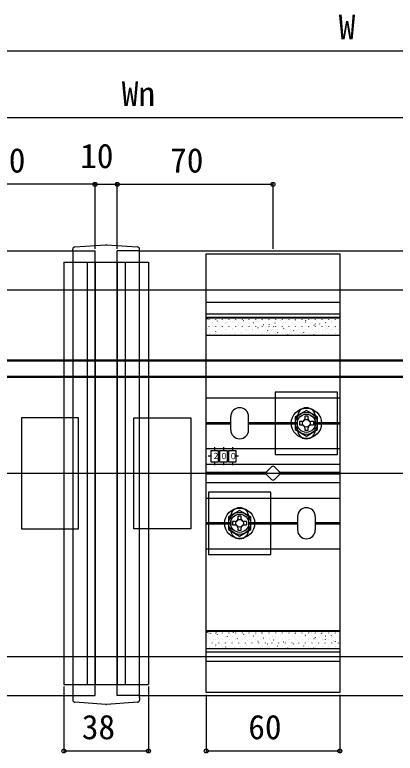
# Model space of a CAD drawing. Units: millimetres, scale not verified. Extents: x -875 to 875, y -1299 to 1293.
# Drawn here: x 175.9 to 346.9, y -462.4 to -130.1 of the extents above; entities that cross this region are included whole.
import ezdxf
from ezdxf.enums import TextEntityAlignment as Align

# ---------------------------------------------------------------- set-up
doc = ezdxf.new("R2010")
doc.units = ezdxf.units.MM
doc.header["$LTSCALE"] = 8
for name, color, linetype in [('0-3_YKK_12', 2, 'Continuous'), ('0-4_YKK_13', 4, 'Continuous'), ('0-5_YKK_D', 6, 'Continuous'), ('0-7_YSS_K', 3, 'Continuous')]:
    doc.layers.add(name, color=color, linetype=linetype)
doc.styles.add('ＭＳ ゴシック', font='')
doc.styles.get('ＭＳ ゴシック').set_extended_font_data('MS Gothic')

msp = doc.modelspace()

# ---------------------------------------------------------------- linework, layer by layer
at = {"layer": '0-3_YKK_12'}
for p, q in [((-288, -236.447), (202.152, -236.447)), ((202.152, -236.447), (212, -236.447)), ((231.848, -236.447), (222, -236.447)), ((231.848, -236.447), (833.228, -236.447)), ((-88, -436.447), (202.152, -436.447)), ((231.848, -436.447), (833.228, -436.447))]:
    msp.add_line(p, q, dxfattribs=at)
for points in [[(202.152, -436.447), (212, -436.447), (212, -236.447)], [(231.848, -436.447), (222, -436.447), (222, -236.447)]]:
    msp.add_lwpolyline(points, dxfattribs=at)
at = {"layer": '0-4_YKK_13'}
for p, q in [((202.933, -234.621), (216.9, -233.688)), ((217.1, -233.688), (231.067, -234.621)), ((232, -236.687), (232, -235.62)), ((202.232, -240.476), (202.232, -239.112)), ((231.768, -239.112), (231.768, -240.476)), ((232, -236.687), (231.93, -236.617)), ((198, -241.447), (236, -241.447)), ((198, -241.447), (198, -431.447)), ((202.232, -272.378), (202.232, -240.476)), ((208.5, -241.447), (208.5, -431.447)), ((212, -241.447), (212, -431.447)), ((222, -241.447), (222, -431.447)), ((225.5, -241.447), (225.5, -431.447)), ((231.768, -240.476), (231.768, -272.378)), ((236, -241.447), (236, -431.447)), ((262, -259.547), (322, -259.547)), ((262, -264.743), (322, -264.743)), ((262, -266.271), (322, -266.271)), ((262, -274.431), (262, -266.271)), ((262, -266.458), (322, -266.458)), ((262.575, -267.064), (262.52, -266.98)), ((263.299, -267.355), (263.299, -267.305)), ((264.083, -267.465), (264.079, -267.455)), ((264.674, -268.78), (264.674, -268.73)), ((266.289, -267.355), (266.289, -267.305)), ((266.712, -266.866), (266.708, -266.857)), ((267.079, -267.948), (267.023, -267.865)), ((267.664, -268.78), (267.664, -268.73)), ((269.279, -267.355), (269.279, -267.305)), ((270.312, -269.01), (270.309, -269.001)), ((270.654, -268.78), (270.654, -268.73)), ((271.582, -268.833), (271.527, -268.749)), ((272.269, -267.355), (272.269, -267.305)), ((272.807, -268.034), (272.804, -268.025)), ((273.644, -268.78), (273.644, -268.73)), ((274.305, -267.028), (274.25, -266.944)), ((275.259, -267.355), (275.259, -267.305)), ((275.419, -267.388), (275.416, -267.379)), ((276.634, -268.78), (276.634, -268.73)), ((278.048, -266.789), (278.045, -266.78)), ((278.249, -267.355), (278.249, -267.305)), ((278.808, -267.912), (278.753, -267.829)), ((279.624, -268.78), (279.624, -268.73)), ((281.239, -267.355), (281.239, -267.305)), ((281.649, -268.933), (281.645, -268.924)), ((282.614, -268.78), (282.614, -268.73)), ((283.311, -268.797), (283.256, -268.713)), ((284.144, -267.958), (284.141, -267.948)), ((284.229, -267.355), (284.229, -267.305)), ((285.604, -268.78), (285.604, -268.73)), ((286.756, -267.312), (286.753, -267.302)), ((287.219, -267.355), (287.219, -267.305)), ((288.594, -268.78), (288.594, -268.73)), ((289.385, -266.713), (289.382, -266.703)), ((290.209, -267.355), (290.209, -267.305)), ((291.584, -268.78), (291.584, -268.73)), ((292.985, -268.857), (292.982, -268.847)), ((293.199, -267.355), (293.199, -267.305)), ((294.574, -268.78), (294.574, -268.73)), ((295.481, -267.881), (295.477, -267.871)), ((296.189, -267.355), (296.189, -267.305)), ((297.56, -266.647), (297.505, -266.564)), ((297.564, -268.78), (297.564, -268.73)), ((298.093, -267.235), (298.089, -267.225)), ((299.179, -267.355), (299.179, -267.305)), ((300.554, -268.78), (300.554, -268.73)), ((300.722, -266.636), (300.718, -266.627)), ((302.063, -267.532), (302.008, -267.448)), ((302.169, -267.355), (302.169, -267.305)), ((303.544, -268.78), (303.544, -268.73)), ((304.322, -268.78), (304.319, -268.771)), ((305.159, -267.355), (305.159, -267.305)), ((306.566, -268.416), (306.511, -268.333)), ((306.534, -268.78), (306.534, -268.73)), ((306.817, -267.804), (306.814, -267.795)), ((308.149, -267.355), (308.149, -267.305)), ((309.29, -266.611), (309.234, -266.528)), ((309.429, -267.158), (309.426, -267.149)), ((309.524, -268.78), (309.524, -268.73)), ((311.139, -267.355), (311.139, -267.305)), ((312.058, -266.559), (312.055, -266.55)), ((312.514, -268.78), (312.514, -268.73)), ((313.793, -267.496), (313.738, -267.412)), ((314.129, -267.355), (314.129, -267.305)), ((315.504, -268.78), (315.504, -268.73)), ((315.659, -268.704), (315.655, -268.694)), ((317.119, -267.355), (317.119, -267.305)), ((318.154, -267.728), (318.151, -267.718)), ((318.296, -268.38), (318.241, -268.297)), ((318.494, -268.78), (318.494, -268.73)), ((320.109, -267.355), (320.109, -267.305)), ((320.766, -267.082), (320.763, -267.072)), ((321.484, -268.78), (321.484, -268.73)), ((202.232, -435.266), (202.232, -272.378)), ((231.768, -272.378), (231.768, -435.266)), ((262.575, -271.231), (262.572, -271.222)), ((263.299, -270.395), (263.299, -270.345)), ((264.674, -271.82), (264.674, -271.77)), ((265.071, -270.255), (265.067, -270.246)), ((266.289, -270.395), (266.289, -270.345)), ((267.664, -271.82), (267.664, -271.77)), ((267.683, -269.609), (267.68, -269.6)), ((268.671, -272.399), (268.668, -272.39)), ((269.279, -270.395), (269.279, -270.345)), ((270.654, -271.82), (270.654, -271.77)), ((271.283, -271.753), (271.28, -271.744)), ((272.269, -270.395), (272.269, -270.345)), ((273.644, -271.82), (273.644, -271.77)), ((273.912, -271.154), (273.909, -271.145)), ((275.259, -270.395), (275.259, -270.345)), ((276.085, -269.717), (276.03, -269.634)), ((276.407, -270.178), (276.404, -270.169)), ((276.634, -271.82), (276.634, -271.77)), ((278.249, -270.395), (278.249, -270.345)), ((279.02, -269.532), (279.016, -269.523)), ((279.624, -271.82), (279.624, -271.77)), ((280.008, -272.323), (280.004, -272.313)), ((280.588, -270.602), (280.533, -270.518)), ((281.239, -270.395), (281.239, -270.345)), ((282.614, -271.82), (282.614, -271.77)), ((282.62, -271.677), (282.617, -271.667)), ((284.229, -270.395), (284.229, -270.345)), ((285.091, -271.486), (285.036, -271.403)), ((285.249, -271.078), (285.245, -271.068)), ((285.604, -271.82), (285.604, -271.77)), ((287.219, -270.395), (287.219, -270.345)), ((287.744, -270.102), (287.741, -270.092)), ((287.815, -269.681), (287.759, -269.598)), ((288.594, -271.82), (288.594, -271.77)), ((289.595, -272.37), (289.539, -272.287)), ((290.209, -270.395), (290.209, -270.345)), ((290.356, -269.456), (290.353, -269.446)), ((291.344, -272.246), (291.341, -272.237)), ((291.584, -271.82), (291.584, -271.77)), ((292.318, -270.566), (292.263, -270.482)), ((293.199, -270.395), (293.199, -270.345)), ((293.957, -271.6), (293.953, -271.591)), ((294.574, -271.82), (294.574, -271.77)), ((296.189, -270.395), (296.189, -270.345)), ((296.585, -271.001), (296.582, -270.992)), ((296.821, -271.45), (296.766, -271.367)), ((297.564, -271.82), (297.564, -271.77)), ((299.081, -270.025), (299.077, -270.016)), ((299.179, -270.395), (299.179, -270.345)), ((300.554, -271.82), (300.554, -271.77)), ((301.324, -272.334), (301.269, -272.251)), ((301.693, -269.379), (301.69, -269.37)), ((302.169, -270.395), (302.169, -270.345)), ((302.681, -272.169), (302.678, -272.16)), ((303.544, -271.82), (303.544, -271.77)), ((305.159, -270.395), (305.159, -270.345)), ((305.293, -271.523), (305.29, -271.514)), ((306.534, -271.82), (306.534, -271.77)), ((307.922, -270.924), (307.919, -270.915)), ((308.149, -270.395), (308.149, -270.345)), ((309.524, -271.82), (309.524, -271.77)), ((310.417, -269.948), (310.414, -269.939)), ((311.07, -269.301), (311.014, -269.217)), ((311.139, -270.395), (311.139, -270.345)), ((312.514, -271.82), (312.514, -271.77)), ((313.03, -269.302), (313.026, -269.293)), ((314.018, -272.093), (314.014, -272.083)), ((314.129, -270.395), (314.129, -270.345)), ((315.504, -271.82), (315.504, -271.77)), ((315.573, -270.185), (315.518, -270.102)), ((316.63, -271.447), (316.627, -271.437)), ((317.119, -270.395), (317.119, -270.345)), ((318.494, -271.82), (318.494, -271.77)), ((319.259, -270.848), (319.255, -270.838)), ((320.076, -271.07), (320.021, -270.986)), ((320.109, -270.395), (320.109, -270.345)), ((321.484, -271.82), (321.484, -271.77)), ((321.754, -269.872), (321.751, -269.862)), ((263.299, -273.435), (263.299, -273.385)), ((263.547, -273.974), (263.543, -273.965)), ((266.176, -273.375), (266.172, -273.366)), ((266.34, -272.751), (266.284, -272.668)), ((266.289, -273.435), (266.289, -273.385)), ((269.279, -273.435), (269.279, -273.385)), ((270.843, -273.635), (270.788, -273.552)), ((272.269, -273.435), (272.269, -273.385)), ((274.883, -273.897), (274.88, -273.888)), ((275.259, -273.435), (275.259, -273.385)), ((277.512, -273.299), (277.509, -273.289)), ((278.249, -273.435), (278.249, -273.385)), ((281.239, -273.435), (281.239, -273.385)), ((284.229, -273.435), (284.229, -273.385)), ((286.22, -273.821), (286.217, -273.811)), ((287.219, -273.435), (287.219, -273.385)), ((288.849, -273.222), (288.846, -273.212)), ((290.209, -273.435), (290.209, -273.385)), ((293.199, -273.435), (293.199, -273.385)), ((294.098, -273.255), (294.043, -273.171)), ((294.945, -274.39), (294.941, -274.381)), ((296.189, -273.435), (296.189, -273.385)), ((297.557, -273.744), (297.553, -273.735)), ((298.601, -274.139), (298.546, -274.056)), ((299.179, -273.435), (299.179, -273.385)), ((300.186, -273.145), (300.182, -273.136)), ((302.169, -273.435), (302.169, -273.385)), ((305.159, -273.435), (305.159, -273.385)), ((305.827, -273.219), (305.772, -273.135)), ((306.281, -274.313), (306.278, -274.304)), ((308.149, -273.435), (308.149, -273.385)), ((308.893, -273.667), (308.89, -273.658)), ((310.331, -274.103), (310.275, -274.02)), ((311.139, -273.435), (311.139, -273.385)), ((311.522, -273.069), (311.519, -273.059)), ((314.129, -273.435), (314.129, -273.385)), ((317.119, -273.435), (317.119, -273.385)), ((317.618, -274.237), (317.615, -274.227)), ((320.109, -273.435), (320.109, -273.385)), ((320.23, -273.591), (320.227, -273.581)), ((-215.5, -285.447), (406.5, -285.447)), ((-216, -285.947), (407, -285.947)), ((407, -292.947), (-216, -292.947)), ((406.5, -293.447), (-215.5, -293.447)), ((262, -302.447), (322, -302.447)), ((273, -316.947), (273, -310.947)), ((281, -316.947), (281, -310.947)), ((303, -316.947), (303, -310.947)), ((307.75, -310.797), (306.25, -310.797)), ((306.25, -310.797), (306.25, -311.947)), ((307.75, -311.947), (307.75, -310.797)), ((311, -316.947), (311, -310.947)), ((262, -313.647), (273, -313.647)), ((262, -314.247), (273, -314.247)), ((281, -313.647), (303, -313.647)), ((281, -314.247), (303, -314.247)), ((305, -313.197), (303.85, -313.197)), ((310.15, -313.197), (309, -313.197)), ((309, -314.697), (310.15, -314.697)), ((310.15, -313.197), (310.15, -314.697)), ((311, -313.647), (322, -313.647)), ((311, -314.247), (322, -314.247)), ((306.25, -315.947), (306.25, -317.097)), ((306.25, -317.097), (307.75, -317.097)), ((307.75, -317.097), (307.75, -315.947)), ((262, -325.297), (322, -325.297)), ((265.75, -324.737), (265.75, -326.297)), ((269.75, -324.737), (269.75, -326.297)), ((273.75, -324.737), (273.75, -326.297)), ((264, -328.797), (262.829, -328.797)), ((276.535, -328.797), (275.5, -328.797)), ((262, -332.297), (322, -332.297)), ((265.75, -331.297), (265.75, -332.772)), ((269.75, -331.297), (269.75, -332.772)), ((273.75, -331.297), (273.75, -332.772)), ((289.172, -335.74), (291.293, -333.618)), ((292.707, -333.618), (294.828, -335.74)), ((288.925, -336.147), (262, -336.147)), ((262, -336.747), (288.925, -336.747)), ((291.293, -339.275), (289.172, -337.154)), ((294.828, -337.154), (292.707, -339.275)), ((322, -336.147), (295.075, -336.147)), ((295.075, -336.747), (322, -336.747)), ((262, -340.597), (322, -340.597)), ((262, -347.597), (322, -347.597)), ((262, -358.647), (273, -358.647)), ((273, -355.947), (273, -361.947)), ((275, -358.197), (273.85, -358.197)), ((277.75, -355.797), (276.25, -355.797)), ((276.25, -355.797), (276.25, -356.947)), ((277.75, -356.947), (277.75, -355.797)), ((280.15, -358.197), (279, -358.197)), ((280.15, -358.197), (280.15, -359.697)), ((281, -355.947), (281, -361.947)), ((281, -358.647), (303, -358.647)), ((303, -355.947), (303, -361.947)), ((311, -355.947), (311, -361.947)), ((311, -358.647), (322, -358.647)), ((262, -359.247), (273, -359.247)), ((276.25, -360.947), (276.25, -362.097)), ((276.25, -362.097), (277.75, -362.097)), ((277.75, -362.097), (277.75, -360.947)), ((279, -359.697), (280.15, -359.697)), ((281, -359.247), (303, -359.247)), ((311, -359.247), (322, -359.247)), ((262, -370.447), (322, -370.447)), ((262, -415.465), (262, -407.244)), ((262, -407.244), (322, -407.244)), ((262, -407.492), (322, -407.492)), ((262.575, -408.097), (262.52, -408.014)), ((263.299, -408.389), (263.299, -408.339)), ((264.083, -408.498), (264.079, -408.489)), ((266.289, -408.389), (266.289, -408.339)), ((266.712, -407.9), (266.708, -407.89)), ((269.279, -408.389), (269.279, -408.339)), ((272.269, -408.389), (272.269, -408.339)), ((274.305, -408.061), (274.25, -407.978)), ((275.259, -408.389), (275.259, -408.339)), ((275.419, -408.422), (275.416, -408.412)), ((278.048, -407.823), (278.045, -407.813)), ((278.249, -408.389), (278.249, -408.339)), ((281.239, -408.389), (281.239, -408.339)), ((284.229, -408.389), (284.229, -408.339)), ((286.756, -408.345), (286.753, -408.336)), ((287.219, -408.389), (287.219, -408.339)), ((289.385, -407.746), (289.382, -407.737)), ((290.209, -408.389), (290.209, -408.339)), ((293.199, -408.389), (293.199, -408.339)), ((296.189, -408.389), (296.189, -408.339)), ((297.56, -407.681), (297.505, -407.598)), ((298.093, -408.268), (298.089, -408.259)), ((299.179, -408.389), (299.179, -408.339)), ((300.722, -407.67), (300.718, -407.66)), ((302.063, -408.565), (302.008, -408.482)), ((302.169, -408.389), (302.169, -408.339)), ((305.159, -408.389), (305.159, -408.339)), ((308.149, -408.389), (308.149, -408.339)), ((309.29, -407.645), (309.234, -407.562)), ((309.429, -408.192), (309.426, -408.182)), ((311.139, -408.389), (311.139, -408.339)), ((312.058, -407.593), (312.055, -407.583)), ((313.793, -408.529), (313.738, -408.446)), ((314.129, -408.389), (314.129, -408.339)), ((317.119, -408.389), (317.119, -408.339)), ((320.109, -408.389), (320.109, -408.339)), ((320.766, -408.115), (320.763, -408.106)), ((263.299, -411.429), (263.299, -411.379)), ((264.674, -409.814), (264.674, -409.764)), ((265.071, -411.289), (265.067, -411.279)), ((266.289, -411.429), (266.289, -411.379)), ((267.079, -408.982), (267.023, -408.898)), ((267.664, -409.814), (267.664, -409.764)), ((267.683, -410.643), (267.68, -410.633)), ((269.279, -411.429), (269.279, -411.379)), ((270.312, -410.044), (270.309, -410.034)), ((270.654, -409.814), (270.654, -409.764)), ((271.582, -409.866), (271.527, -409.783)), ((272.269, -411.429), (272.269, -411.379)), ((272.807, -409.068), (272.804, -409.058)), ((273.644, -409.814), (273.644, -409.764)), ((275.259, -411.429), (275.259, -411.379)), ((276.085, -410.751), (276.03, -410.667)), ((276.407, -411.212), (276.404, -411.203)), ((276.634, -409.814), (276.634, -409.764)), ((278.249, -411.429), (278.249, -411.379)), ((278.808, -408.946), (278.753, -408.862)), ((279.02, -410.566), (279.016, -410.557)), ((279.624, -409.814), (279.624, -409.764)), ((280.588, -411.635), (280.533, -411.552)), ((281.239, -411.429), (281.239, -411.379)), ((281.649, -409.967), (281.645, -409.958)), ((282.614, -409.814), (282.614, -409.764)), ((283.311, -409.83), (283.256, -409.747)), ((284.144, -408.991), (284.141, -408.982)), ((284.229, -411.429), (284.229, -411.379)), ((285.604, -409.814), (285.604, -409.764)), ((287.219, -411.429), (287.219, -411.379)), ((287.744, -411.135), (287.741, -411.126)), ((287.815, -410.715), (287.759, -410.631)), ((288.594, -409.814), (288.594, -409.764)), ((290.209, -411.429), (290.209, -411.379)), ((290.356, -410.489), (290.353, -410.48)), ((291.584, -409.814), (291.584, -409.764)), ((292.318, -411.599), (292.263, -411.516)), ((292.985, -409.89), (292.982, -409.881)), ((293.199, -411.429), (293.199, -411.379)), ((294.574, -409.814), (294.574, -409.764)), ((295.481, -408.914), (295.477, -408.905)), ((296.189, -411.429), (296.189, -411.379)), ((296.585, -412.035), (296.582, -412.025)), ((297.564, -409.814), (297.564, -409.764)), ((299.081, -411.059), (299.077, -411.049)), ((299.179, -411.429), (299.179, -411.379)), ((300.554, -409.814), (300.554, -409.764)), ((301.693, -410.413), (301.69, -410.403)), ((302.169, -411.429), (302.169, -411.379)), ((303.544, -409.814), (303.544, -409.764)), ((304.322, -409.814), (304.319, -409.804)), ((305.159, -411.429), (305.159, -411.379)), ((306.566, -409.45), (306.511, -409.366)), ((306.534, -409.814), (306.534, -409.764)), ((306.817, -408.838), (306.814, -408.828)), ((307.922, -411.958), (307.919, -411.949)), ((308.149, -411.429), (308.149, -411.379)), ((309.524, -409.814), (309.524, -409.764)), ((310.417, -410.982), (310.414, -410.973)), ((311.07, -410.334), (311.014, -410.251)), ((311.139, -411.429), (311.139, -411.379)), ((312.514, -409.814), (312.514, -409.764)), ((313.03, -410.336), (313.026, -410.327)), ((314.129, -411.429), (314.129, -411.379)), ((315.504, -409.814), (315.504, -409.764)), ((315.573, -411.219), (315.518, -411.135)), ((315.659, -409.737), (315.655, -409.728)), ((317.119, -411.429), (317.119, -411.379)), ((318.154, -408.761), (318.151, -408.752)), ((318.296, -409.414), (318.241, -409.33)), ((318.494, -409.814), (318.494, -409.764)), ((319.259, -411.881), (319.255, -411.872)), ((320.076, -412.103), (320.021, -412.02)), ((320.109, -411.429), (320.109, -411.379)), ((321.484, -409.814), (321.484, -409.764)), ((321.754, -410.905), (321.751, -410.896)), ((262.575, -412.265), (262.572, -412.255)), ((263.299, -414.469), (263.299, -414.419)), ((263.547, -415.008), (263.543, -414.998)), ((264.674, -412.854), (264.674, -412.804)), ((266.176, -414.409), (266.172, -414.399)), ((266.34, -413.784), (266.284, -413.701)), ((266.289, -414.469), (266.289, -414.419)), ((267.664, -412.854), (267.664, -412.804)), ((268.671, -413.433), (268.668, -413.423)), ((269.279, -414.469), (269.279, -414.419)), ((270.654, -412.854), (270.654, -412.804)), ((270.843, -414.669), (270.788, -414.586)), ((271.283, -412.787), (271.28, -412.777)), ((272.269, -414.469), (272.269, -414.419)), ((273.644, -412.854), (273.644, -412.804)), ((273.912, -412.188), (273.909, -412.179)), ((274.883, -414.931), (274.88, -414.922)), ((275.259, -414.469), (275.259, -414.419)), ((276.634, -412.854), (276.634, -412.804)), ((277.512, -414.332), (277.509, -414.323)), ((278.249, -414.469), (278.249, -414.419)), ((279.624, -412.854), (279.624, -412.804)), ((280.008, -413.356), (280.004, -413.347)), ((281.239, -414.469), (281.239, -414.419)), ((282.614, -412.854), (282.614, -412.804)), ((282.62, -412.71), (282.617, -412.701)), ((284.229, -414.469), (284.229, -414.419)), ((285.091, -412.52), (285.036, -412.436)), ((285.249, -412.111), (285.245, -412.102)), ((285.604, -412.854), (285.604, -412.804)), ((286.22, -414.854), (286.217, -414.845)), ((287.219, -414.469), (287.219, -414.419)), ((288.594, -412.854), (288.594, -412.804)), ((288.849, -414.255), (288.846, -414.246)), ((289.595, -413.404), (289.539, -413.321)), ((290.209, -414.469), (290.209, -414.419)), ((291.344, -413.28), (291.341, -413.27)), ((291.584, -412.854), (291.584, -412.804)), ((293.199, -414.469), (293.199, -414.419)), ((293.957, -412.634), (293.953, -412.624)), ((294.098, -414.288), (294.043, -414.205)), ((294.574, -412.854), (294.574, -412.804)), ((296.189, -414.469), (296.189, -414.419)), ((296.821, -412.484), (296.766, -412.4)), ((297.557, -414.778), (297.553, -414.768)), ((297.564, -412.854), (297.564, -412.804)), ((298.601, -415.173), (298.546, -415.089)), ((299.179, -414.469), (299.179, -414.419)), ((300.186, -414.179), (300.182, -414.169)), ((300.554, -412.854), (300.554, -412.804)), ((301.324, -413.368), (301.269, -413.285)), ((302.169, -414.469), (302.169, -414.419)), ((302.681, -413.203), (302.678, -413.193)), ((303.544, -412.854), (303.544, -412.804)), ((305.159, -414.469), (305.159, -414.419)), ((305.293, -412.557), (305.29, -412.547)), ((305.827, -414.252), (305.772, -414.169)), ((306.281, -415.347), (306.278, -415.338)), ((306.534, -412.854), (306.534, -412.804)), ((308.149, -414.469), (308.149, -414.419)), ((308.893, -414.701), (308.89, -414.692)), ((309.524, -412.854), (309.524, -412.804)), ((310.331, -415.137), (310.275, -415.054)), ((311.139, -414.469), (311.139, -414.419)), ((311.522, -414.102), (311.519, -414.093)), ((312.514, -412.854), (312.514, -412.804)), ((314.018, -413.126), (314.014, -413.117)), ((314.129, -414.469), (314.129, -414.419)), ((315.504, -412.854), (315.504, -412.804)), ((316.63, -412.48), (316.627, -412.471)), ((317.119, -414.469), (317.119, -414.419)), ((317.618, -415.27), (317.615, -415.261)), ((318.494, -412.854), (318.494, -412.804)), ((320.109, -414.469), (320.109, -414.419)), ((320.23, -414.624), (320.227, -414.615)), ((321.484, -412.854), (321.484, -412.804)), ((262, -416.77), (322, -416.77)), ((294.945, -415.424), (294.941, -415.414)), ((262, -421.047), (322, -421.047)), ((198, -431.447), (236, -431.447)), ((202, -437.472), (202, -437.457)), ((202, -437.472), (202.083, -437.555)), ((202, -437.472), (202, -438.521)), ((202, -438.533), (202, -438.521)), ((232, -437.472), (232, -437.457)), ((232, -438.521), (232, -438.533)), ((216.9, -440.456), (202.933, -439.523)), ((231.067, -439.523), (217.1, -440.456))]:
    msp.add_line(p, q, dxfattribs=at)
for points in [[(202.07, -236.617), (202, -236.687), (202, -235.62)], [(322, -266.271), (322, -274.431), (262, -274.431)], [(303.85, -313.197), (303.85, -314.697), (305, -314.697)], [(273.85, -358.197), (273.85, -359.697), (275, -359.697)], [(322, -407.244), (322, -415.465), (262, -415.465)], [(231.917, -437.555), (232, -437.472), (232, -438.521)]]:
    msp.add_lwpolyline(points, dxfattribs=at)
for points in [[(322, -237.747), (322, -435.147), (262, -435.147), (262, -237.747)], [(293, -327.947), (321, -327.947), (321, -299.947), (293, -299.947)], [(312, -311.06), (307, -308.173), (302, -311.06), (302, -316.834), (307, -319.72), (312, -316.834)], [(204.5, -311.447), (179, -311.447), (179, -361.447), (204.5, -361.447)], [(229.5, -311.447), (255, -311.447), (255, -361.447), (229.5, -361.447)], [(264, -331.297), (267.5, -331.297), (267.5, -326.297), (264, -326.297)], [(268, -331.297), (271.5, -331.297), (271.5, -326.297), (268, -326.297)], [(272, -331.297), (275.5, -331.297), (275.5, -326.297), (272, -326.297)], [(263, -372.947), (291, -372.947), (291, -344.947), (263, -344.947)], [(282, -356.06), (277, -353.173), (272, -356.06), (272, -361.834), (277, -364.72), (282, -361.834)]]:
    msp.add_lwpolyline(points, close=True, dxfattribs=at)
for centre, radius in [((307, -313.947), 6.8), ((307, -313.947), 5), ((307, -313.947), 4.1), ((307, -313.947), 1.75), ((277, -358.947), 6.8), ((277, -358.947), 5), ((277, -358.947), 4.1), ((277, -358.947), 1.75)]:
    msp.add_circle(centre, radius, dxfattribs=at)
for centre, radius, start, end in [((203, -235.619), 1, 93.92097, 179.90086), ((217, -235.182), 1.497, 86.17879, 93.82121), ((231, -235.619), 1, 0.09914, 86.07903), ((277, -310.947), 4, 0, 180), ((307, -310.947), 4, 0, 180), ((305, -311.947), 1.25, 270, 0), ((309, -311.947), 1.25, 180, 270), ((305, -315.947), 1.25, 0, 90), ((309, -315.947), 1.25, 90, 180), ((277, -316.947), 4, 180, 0), ((307, -316.947), 4, 180, 0), ((292, -334.325), 1, 45, 135), ((289.879, -336.447), 1, 135, 225), ((294.121, -336.447), 1, 315, 45), ((292, -338.568), 1, 225, 315), ((277, -355.947), 4, 0, 180), ((307, -355.947), 4, 0, 180), ((275, -356.947), 1.25, 270, 0), ((279, -356.947), 1.25, 180, 270), ((277, -361.947), 4, 180, 0), ((275, -360.947), 1.25, 0, 90), ((279, -360.947), 1.25, 90, 180), ((307, -361.947), 4, 180, 0), ((202.993, -438.531), 0.993, 180.11503, 265.85405), ((231.007, -438.532), 0.993, 274.14066, 359.89026)]:
    msp.add_arc(centre, radius, start, end, dxfattribs=at)
for centre, major_axis, ratio, start_param, end_param in [((203, -234.62), (-0.85, -1.378), 0.382284, 5.7248997, 5.7284899), ((203, -235.119), (1, 0.045), 0.500748, 1.6150626, 1.6169307), ((231, -235.119), (1, -0.045), 0.500748, 1.524662, 1.52653), ((231, -234.62), (0.85, -1.378), 0.382284, 0.5546954, 0.5582856), ((202.08, -239.112), (0, -2.5), 0.061163, 1.5707963, 3.2026792), ((231.92, -239.112), (0, -2.5), 0.061163, 3.0805061, 4.712389), ((202.08, -435.06), (0.013, -2.5), 0.060953, 6.2217902, 7.7711026), ((231.92, -435.06), (-0.013, -2.5), 0.060953, 4.7952681, 6.3445805), ((203, -439.025), (1, -0.045), 0.500748, 4.6558273, 4.6681227), ((217, -438.956), (0, -1.503), 0.998131, 6.2166177, 6.3497529), ((231, -439.025), (1, 0.045), 0.500748, 4.7566553, 4.7689506)]:
    msp.add_ellipse(centre, major_axis=major_axis, ratio=ratio, start_param=start_param, end_param=end_param, dxfattribs=at)
at = {"layer": '0-5_YKK_D'}
for p, q in [((-174, -146.447), (833.228, -146.447)), ((62, -176.447), (412, -176.447)), ((212, -235.447), (212, -205.447)), ((212, -235.447), (212, -205.447)), ((222, -235.447), (222, -205.447)), ((222, -235.447), (222, -205.447)), ((292, -235.447), (292, -205.447)), ((212, -206.447), (142, -206.447)), ((212, -206.447), (222, -206.447)), ((222, -206.447), (292, -206.447)), ((198, -432.447), (198, -462.447)), ((236, -432.447), (236, -462.447)), ((262, -436.147), (262, -462.447)), ((322, -436.147), (322, -462.447)), ((236, -461.447), (198, -461.447)), ((322, -461.447), (262, -461.447))]:
    msp.add_line(p, q, dxfattribs=at)
for centre in [(212, -206.447), (212, -206.447), (222, -206.447), (222, -206.447), (292, -206.447), (198, -461.447), (236, -461.447), (262, -461.447), (322, -461.447)]:
    msp.add_circle(centre, 0.875, dxfattribs=at)
at = {"layer": '0-7_YSS_K'}
for p, q in [((-270.5, -253.947), (833.228, -253.947)), ((-188, -336.447), (836.228, -336.447)), ((-105.5, -418.947), (833.228, -418.947))]:
    msp.add_line(p, q, dxfattribs=at)

# ---------------------------------------------------------------- texts
at = {"layer": '0-4_YKK_13', "style": 'ＭＳ ゴシック', "width": 0.9}
for s, p in [('２', (264.594, -330.879)), ('０', (268.283, -330.918)), ('０', (272.42, -330.937))]:
    msp.add_text(s, height=2.711, dxfattribs=at).set_placement(p, align=Align.BOTTOM_LEFT)
at = {"layer": '0-5_YKK_D', "style": 'ＭＳ ゴシック'}
for s, p in [('W', (321.518, -144.447)), ('Wn', (224.003, -174.447)), ('10', (205.324, -202.447)), ('70', (165.75, -204.447)), ('70', (245.75, -204.447)), ('38', (206.048, -459.447)), ('60', (280.878, -459.447))]:
    msp.add_text(s, height=11, dxfattribs=at).set_placement(p, align=Align.BOTTOM_LEFT)

doc.saveas('drawing.dxf')
